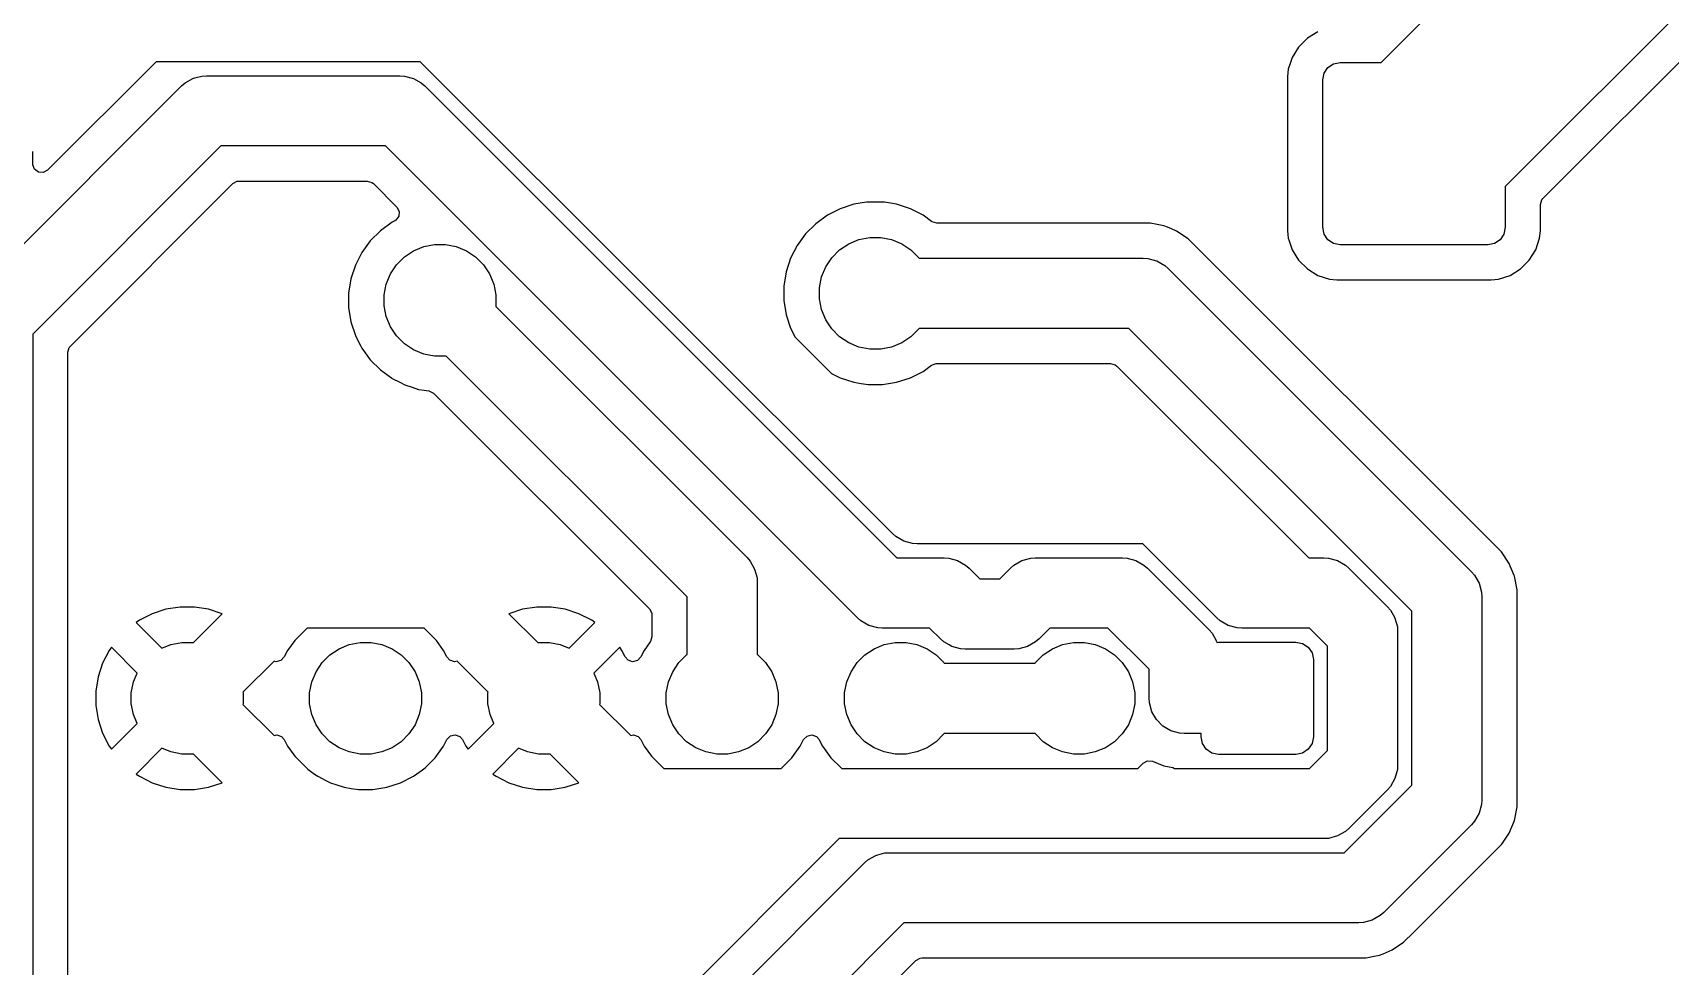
# Model space of a CAD drawing. Header units: millimetres. Extents: x 63.3 to 120.2, y -110.5 to -22.5.
# Drawn here: x 83.05 to 106.37, y -69.73 to -56.43 of the extents above; entities that cross this region are included whole.
import ezdxf

# ---------------------------------------------------------------- set-up
doc = ezdxf.new("R2010")
doc.units = ezdxf.units.MM
doc.layers.add('BLACK', color=7, linetype='CONTINUOUS')

msp = doc.modelspace()

# ---------------------------------------------------------------- linework, layer by layer
at = {"layer": 'BLACK', "linetype": 'CONTINUOUS'}
for p, q in [((102.254734, -56.85), (108.3, -50.804733)), ((110.433883, -52.206384), (104.0225, -58.617766)), ((104.559313, -58.788766), (110.86892, -52.479161)), ((101.353163, -56.415187), (101.203842, -56.507289)), ((101.079789, -56.631342), (100.987687, -56.780663)), ((101.203842, -56.507289), (101.079789, -56.631342)), ((84.808021, -56.84), (83.261681, -58.386341)), ((88.56995, -56.84), (84.808021, -56.84)), ((95.293502, -63.563553), (88.56995, -56.84)), ((100.959849, -56.86467), (100.932501, -56.947203)), ((100.987685, -56.780668), (100.959849, -56.86467)), ((100.987687, -56.780663), (100.987685, -56.780668)), ((101.495723, -56.923223), (101.576829, -56.86903)), ((101.576829, -56.86903), (101.6725, -56.85)), ((101.6725, -56.85), (102.254734, -56.85)), ((85.218563, -57.143323), (85.331602, -57.07806)), ((85.331602, -57.07806), (85.358245, -57.07092)), ((85.358245, -57.07092), (85.457681, -57.044277)), ((85.457681, -57.044277), (85.457696, -57.044277)), ((85.457696, -57.044277), (85.522944, -57.04)), ((85.522944, -57.04), (88.28, -57.04)), ((88.28, -57.04), (88.345248, -57.044277)), ((88.345248, -57.044277), (88.345263, -57.044277)), ((88.345263, -57.044277), (88.471342, -57.07806)), ((88.471342, -57.07806), (88.584381, -57.143323)), ((100.9325, -56.947204), (100.922, -57.049983)), ((100.922, -57.049983), (100.922, -59.250001)), ((100.932501, -56.947204), (100.9325, -56.947204)), ((100.932501, -56.947203), (100.932501, -56.947204)), ((101.4225, -57.1), (101.44153, -57.004329)), ((101.4225, -59.2), (101.4225, -57.1)), ((101.44153, -57.004329), (101.495723, -56.923223)), ((82.196447, -60.159391), (85.169391, -57.186446)), ((85.169391, -57.186446), (85.218547, -57.143338)), ((85.218547, -57.143338), (85.218563, -57.143323)), ((88.584381, -57.143323), (88.584396, -57.143338)), ((88.584396, -57.143338), (88.633553, -57.186447)), ((88.633553, -57.186447), (95.357107, -63.91)), ((85.730051, -58.04), (83.05, -60.72005)), ((88.072894, -58.04), (85.730051, -58.04)), ((94.796446, -64.763553), (88.072894, -58.04)), ((83.05, -58.122028), (83.049999, -58.122014)), ((83.05, -58.29866), (83.05, -58.122028)), ((83.050316, -58.307506), (83.05, -58.29866)), ((83.074733, -58.37297), (83.050316, -58.307506)), ((83.130666, -58.414842), (83.074733, -58.37297)), ((83.200358, -58.419826), (83.130666, -58.414842)), ((83.261681, -58.386341), (83.200358, -58.419826)), ((83.586819, -60.891045), (85.901046, -58.576819)), ((85.901046, -58.576819), (85.962369, -58.543334)), ((85.962369, -58.543334), (85.988727, -58.5405)), ((85.988727, -58.5405), (87.814218, -58.5405)), ((87.814218, -58.5405), (87.881257, -58.560185)), ((87.881257, -58.560185), (87.901899, -58.576819)), ((87.901899, -58.576819), (88.236112, -58.911032)), ((104.0225, -58.617766), (104.0225, -59.2)), ((88.236112, -58.911032), (88.269597, -58.972355)), ((88.269597, -58.972355), (88.264613, -59.042047)), ((94.550776, -58.934781), (94.368386, -59.027715)), ((94.745465, -58.871522), (94.550776, -58.934781)), ((94.923329, -58.843351), (94.745465, -58.871522)), ((94.947648, -58.8395), (94.923329, -58.843351)), ((95.152352, -58.8395), (94.947648, -58.8395)), ((95.179995, -58.843878), (95.152352, -58.8395)), ((95.354534, -58.871522), (95.179995, -58.843878)), ((95.549223, -58.934781), (95.354534, -58.871522)), ((95.674653, -58.998691), (95.549223, -58.934781)), ((95.73161, -59.027713), (95.674653, -58.998691)), ((104.522999, -58.876441), (104.542683, -58.809403)), ((104.523, -59.250009), (104.522999, -58.876441)), ((104.542683, -58.809403), (104.559313, -58.788766)), ((88.168386, -59.127714), (88.002786, -59.248028)), ((88.204728, -59.109197), (88.168386, -59.127714)), ((88.222741, -59.09798), (88.204728, -59.109197)), ((88.264613, -59.042047), (88.222741, -59.09798)), ((94.202786, -59.148028), (94.058028, -59.292786)), ((94.368386, -59.027715), (94.202786, -59.148028)), ((95.731612, -59.027714), (95.73161, -59.027713)), ((95.731613, -59.027715), (95.731612, -59.027714)), ((95.852877, -59.115818), (95.731613, -59.027715)), ((95.858723, -59.119815), (95.852877, -59.115818)), ((95.925762, -59.1395), (95.858723, -59.119815)), ((98.966027, -59.1395), (95.925762, -59.1395)), ((98.96603, -59.1395), (98.966027, -59.1395)), ((99.062674, -59.158724), (98.96603, -59.1395)), ((99.159314, -59.177946), (99.062674, -59.158724)), ((99.159318, -59.177948), (99.159314, -59.177946)), ((99.159322, -59.177949), (99.159318, -59.177948)), ((99.212651, -59.200038), (99.159322, -59.177949)), ((99.268801, -59.223296), (99.212651, -59.200038)), ((99.341397, -59.253366), (99.268801, -59.223296)), ((101.44153, -59.295671), (101.4225, -59.2)), ((104.0225, -59.2), (104.00347, -59.295671)), ((87.858028, -59.392786), (87.737715, -59.558386)), ((88.002786, -59.248028), (87.858028, -59.392786)), ((88.617772, -59.474448), (88.771586, -59.443852)), ((88.771586, -59.443852), (88.928414, -59.443852)), ((88.928414, -59.443852), (89.082228, -59.474448)), ((93.937715, -59.458386), (93.844781, -59.640776)), ((94.058028, -59.292786), (93.937715, -59.458386)), ((94.542485, -59.521592), (94.672883, -59.434463)), ((94.672883, -59.434463), (94.817772, -59.374448)), ((94.817772, -59.374448), (94.971586, -59.343852)), ((94.971586, -59.343852), (95.128414, -59.343852)), ((95.128414, -59.343852), (95.282228, -59.374448)), ((95.282228, -59.374448), (95.427117, -59.434463)), ((95.427117, -59.434463), (95.557515, -59.521592)), ((99.341406, -59.253371), (99.341397, -59.253366)), ((99.505267, -59.36286), (99.341406, -59.253371)), ((99.505271, -59.362863), (99.505267, -59.36286)), ((99.648945, -59.506537), (99.505271, -59.362863)), ((100.922, -59.250001), (100.922001, -59.250018)), ((100.922001, -59.250018), (100.9325, -59.352796)), ((100.9325, -59.352796), (100.932501, -59.352799)), ((100.932501, -59.352799), (100.94575, -59.392781)), ((100.94575, -59.392781), (100.987686, -59.519334)), ((101.495723, -59.376777), (101.44153, -59.295671)), ((101.576829, -59.43097), (101.495723, -59.376777)), ((101.6725, -59.45), (101.576829, -59.43097)), ((103.7725, -59.45), (101.6725, -59.45)), ((103.868171, -59.43097), (103.7725, -59.45)), ((103.949277, -59.376777), (103.868171, -59.43097)), ((104.00347, -59.295671), (103.949277, -59.376777)), ((104.457314, -59.519334), (104.512499, -59.352797)), ((104.512499, -59.352797), (104.523, -59.250009)), ((87.737715, -59.558386), (87.644781, -59.740776)), ((88.231592, -59.732485), (88.342485, -59.621592)), ((88.342485, -59.621592), (88.472883, -59.534463)), ((88.472883, -59.534463), (88.617772, -59.474448)), ((89.082228, -59.474448), (89.227117, -59.534463)), ((89.227117, -59.534463), (89.357515, -59.621592)), ((89.357515, -59.621592), (89.468408, -59.732485)), ((93.844781, -59.640776), (93.781522, -59.835465)), ((94.344463, -59.762883), (94.431592, -59.632485)), ((94.431592, -59.632485), (94.542485, -59.521592)), ((95.557515, -59.521592), (95.668408, -59.632485)), ((95.668408, -59.632485), (95.673429, -59.64)), ((95.673429, -59.64), (98.867486, -59.64)), ((98.867486, -59.64), (98.932734, -59.644277)), ((98.932734, -59.644277), (98.932749, -59.644277)), ((98.932749, -59.644277), (99.055906, -59.677277)), ((99.055906, -59.677277), (99.058828, -59.67806)), ((99.058828, -59.67806), (99.171867, -59.743323)), ((99.648965, -59.506559), (99.648945, -59.506537)), ((103.824655, -63.682249), (99.648965, -59.506559)), ((100.987686, -59.519334), (101.079788, -59.668656)), ((101.079788, -59.668656), (101.203844, -59.792712)), ((104.241156, -59.792712), (104.365212, -59.668656)), ((104.365212, -59.668656), (104.457314, -59.519334)), ((87.581522, -59.935465), (87.5495, -60.137648)), ((87.644781, -59.740776), (87.581522, -59.935465)), ((88.084448, -60.007772), (88.144463, -59.862883)), ((88.144463, -59.862883), (88.231592, -59.732485)), ((89.468408, -59.732485), (89.555537, -59.862883)), ((89.555537, -59.862883), (89.615552, -60.007772)), ((93.781522, -59.835465), (93.7495, -60.037648)), ((94.253852, -60.061586), (94.284448, -59.907772)), ((94.284448, -59.907772), (94.344463, -59.762883)), ((99.171867, -59.743323), (99.171882, -59.743338)), ((99.171882, -59.743338), (99.221039, -59.786447)), ((99.221039, -59.786447), (103.543553, -64.108961)), ((101.203844, -59.792712), (101.353166, -59.884814)), ((101.353166, -59.884814), (101.519703, -59.939999)), ((103.925297, -59.939999), (104.091834, -59.884814)), ((104.091834, -59.884814), (104.241156, -59.792712)), ((87.5495, -60.137648), (87.5495, -60.342351)), ((88.053852, -60.161586), (88.084448, -60.007772)), ((88.053852, -60.318414), (88.053852, -60.161586)), ((89.615552, -60.007772), (89.646148, -60.161586)), ((89.646148, -60.161586), (89.646148, -60.318414)), ((93.7495, -60.037648), (93.7495, -60.24235)), ((94.253852, -60.218414), (94.253852, -60.061586)), ((101.519703, -59.939999), (101.622491, -59.9505)), ((101.622491, -59.9505), (103.822508, -59.950499)), ((103.822508, -59.950499), (103.925297, -59.939999)), ((87.5495, -60.342351), (87.581522, -60.544534)), ((88.084448, -60.472228), (88.053852, -60.318414)), ((89.646148, -60.318414), (89.644384, -60.327278)), ((89.644384, -60.327278), (93.223554, -63.906447)), ((93.7495, -60.24235), (93.781522, -60.444534)), ((94.284448, -60.372228), (94.253852, -60.218414)), ((94.344463, -60.517117), (94.284448, -60.372228)), ((87.581522, -60.544534), (87.644781, -60.739223)), ((88.144463, -60.617117), (88.084448, -60.472228)), ((88.231592, -60.747515), (88.144463, -60.617117)), ((93.781522, -60.444534), (93.844781, -60.639223)), ((94.431592, -60.647515), (94.344463, -60.517117)), ((83.05, -60.72005), (83.05, -72.744215)), ((87.644781, -60.739223), (87.68676, -60.82161)), ((87.68676, -60.82161), (87.722139, -60.891045)), ((88.342485, -60.858408), (88.231592, -60.747515)), ((88.472883, -60.945537), (88.342485, -60.858408)), ((93.844781, -60.639223), (93.908563, -60.7644)), ((93.908563, -60.7644), (94.425599, -61.281437)), ((94.542485, -60.758408), (94.431592, -60.647515)), ((94.672883, -60.845537), (94.542485, -60.758408)), ((94.817772, -60.905552), (94.672883, -60.845537)), ((95.427117, -60.845537), (95.282228, -60.905552)), ((95.557515, -60.758408), (95.427117, -60.845537)), ((95.668408, -60.647515), (95.557515, -60.758408)), ((95.673429, -60.64), (95.668408, -60.647515)), ((98.66038, -60.64), (95.673429, -60.64)), ((102.69, -64.66962), (98.66038, -60.64)), ((83.5505, -60.978726), (83.570185, -60.911687)), ((83.5505, -72.485539), (83.5505, -60.978726)), ((83.570185, -60.911687), (83.586819, -60.891045)), ((87.722139, -60.891045), (87.737715, -60.921613)), ((87.737715, -60.921613), (87.858028, -61.087213)), ((87.858028, -61.087213), (88.002786, -61.231971)), ((88.617772, -61.005552), (88.472883, -60.945537)), ((88.771586, -61.036148), (88.617772, -61.005552)), ((88.928414, -61.036148), (88.771586, -61.036148)), ((88.937278, -61.034384), (88.928414, -61.036148)), ((92.37, -64.467106), (88.937278, -61.034384)), ((94.971586, -60.936148), (94.817772, -60.905552)), ((95.128414, -60.936148), (94.971586, -60.936148)), ((95.282228, -60.905552), (95.128414, -60.936148)), ((88.002786, -61.231971), (88.157749, -61.344556)), ((94.425599, -61.281437), (94.484607, -61.311503)), ((94.484607, -61.311503), (94.550776, -61.345218)), ((95.549219, -61.34522), (95.73161, -61.252287)), ((95.73161, -61.252287), (95.852877, -61.164181)), ((95.852877, -61.164181), (95.918683, -61.140702)), ((95.918683, -61.140702), (95.925762, -61.1405)), ((95.925762, -61.1405), (98.401704, -61.1405)), ((98.401704, -61.1405), (98.468743, -61.160185)), ((98.468743, -61.160185), (98.489385, -61.176819)), ((98.489385, -61.176819), (101.222566, -63.91)), ((88.157749, -61.344556), (88.16839, -61.352287)), ((88.16839, -61.352287), (88.278669, -61.408477)), ((88.278669, -61.408477), (88.350776, -61.445218)), ((88.350776, -61.445218), (88.350778, -61.445218)), ((88.350778, -61.445218), (88.350781, -61.44522)), ((88.350781, -61.44522), (88.455137, -61.479127)), ((88.455137, -61.479127), (88.545465, -61.508477)), ((88.545465, -61.508477), (88.622966, -61.520751)), ((88.622966, -61.520751), (88.693513, -61.531925)), ((88.693513, -61.531925), (88.756648, -61.561854)), ((88.756648, -61.561854), (88.761797, -61.566717)), ((88.761797, -61.566717), (91.833181, -64.638101)), ((94.550776, -61.345218), (94.550778, -61.345218)), ((94.550778, -61.345218), (94.550781, -61.34522)), ((94.550781, -61.34522), (94.655137, -61.379127)), ((94.655137, -61.379127), (94.745465, -61.408477)), ((94.745465, -61.408477), (94.846557, -61.424488)), ((94.846557, -61.424488), (94.947648, -61.4405)), ((94.947648, -61.4405), (94.947649, -61.4405)), ((94.947649, -61.4405), (95.152351, -61.4405)), ((95.152351, -61.4405), (95.152352, -61.4405)), ((95.152352, -61.4405), (95.354534, -61.408477)), ((95.354534, -61.408477), (95.549219, -61.34522)), ((95.342666, -63.606668), (95.293502, -63.563553)), ((95.342675, -63.606677), (95.342666, -63.606668)), ((95.455714, -63.67194), (95.342675, -63.606677)), ((95.581793, -63.705723), (95.455714, -63.67194)), ((95.581808, -63.705723), (95.581793, -63.705723)), ((95.647056, -63.71), (95.581808, -63.705723)), ((98.861271, -63.71), (95.647056, -63.71)), ((99.914823, -64.763553), (98.861271, -63.71)), ((103.824686, -63.682278), (103.824655, -63.682249)), ((103.967139, -63.824731), (103.824686, -63.682278)), ((104.076628, -63.988594), (103.967139, -63.824731)), ((93.223554, -63.906447), (93.266669, -63.955611)), ((93.266669, -63.955611), (93.266677, -63.955619)), ((93.266677, -63.955619), (93.33194, -64.068658)), ((93.33194, -64.068658), (93.33194, -64.068659)), ((93.33194, -64.068659), (93.365723, -64.194737)), ((95.357107, -63.91), (96.031321, -63.91)), ((96.031321, -63.91), (96.096569, -63.914277)), ((96.096569, -63.914277), (96.096584, -63.914277)), ((96.096584, -63.914277), (96.222663, -63.94806)), ((96.222663, -63.94806), (96.335702, -64.013323)), ((96.335702, -64.013323), (96.335717, -64.013338)), ((96.335717, -64.013338), (96.384874, -64.056447)), ((96.384874, -64.056447), (96.538427, -64.21)), ((96.821573, -64.21), (96.975126, -64.056447)), ((96.975126, -64.056447), (97.024289, -64.013331)), ((97.024289, -64.013331), (97.024298, -64.013323)), ((97.024298, -64.013323), (97.137337, -63.94806)), ((97.137337, -63.94806), (97.263416, -63.914277)), ((97.263416, -63.914277), (97.263431, -63.914277)), ((97.263431, -63.914277), (97.328679, -63.91)), ((97.328679, -63.91), (98.571321, -63.91)), ((98.571321, -63.91), (98.636569, -63.914277)), ((98.636569, -63.914277), (98.636584, -63.914277)), ((98.636584, -63.914277), (98.762663, -63.94806)), ((98.762663, -63.94806), (98.875702, -64.013323)), ((98.875702, -64.013323), (98.875717, -64.013338)), ((98.875717, -64.013338), (98.924874, -64.056447)), ((98.924874, -64.056447), (99.803554, -64.935126)), ((101.222566, -63.91), (101.44043, -63.91)), ((101.44043, -63.91), (101.505678, -63.914277)), ((101.505678, -63.914277), (101.505693, -63.914277)), ((101.505693, -63.914277), (101.631772, -63.94806)), ((101.631772, -63.94806), (101.744811, -64.013323)), ((101.744811, -64.013323), (101.744826, -64.013338)), ((101.744826, -64.013338), (101.793983, -64.056447)), ((101.793983, -64.056447), (102.343553, -64.606016)), ((103.543553, -64.108961), (103.586661, -64.158117)), ((104.076632, -63.9886), (104.076628, -63.988594)), ((104.076633, -63.988602), (104.076632, -63.9886)), ((104.076635, -63.988606), (104.076633, -63.988602)), ((104.092833, -64.027713), (104.076635, -63.988606)), ((104.111267, -64.072218), (104.092833, -64.027713)), ((104.148232, -64.16146), (104.111267, -64.072218)), ((93.365723, -64.194737), (93.365723, -64.194752)), ((93.365723, -64.194752), (93.37, -64.26)), ((93.37, -64.26), (93.37, -65.28657)), ((96.538427, -64.21), (96.821573, -64.21)), ((103.586661, -64.158117), (103.586677, -64.158133)), ((103.586677, -64.158133), (103.638596, -64.24806)), ((103.638596, -64.24806), (103.65194, -64.271172)), ((103.65194, -64.271172), (103.685723, -64.397251)), ((104.152051, -64.170679), (104.148232, -64.16146)), ((104.152052, -64.170688), (104.152051, -64.170679)), ((104.152053, -64.170689), (104.152052, -64.170688)), ((104.190499, -64.363968), (104.152053, -64.170689)), ((104.1905, -64.36397), (104.190499, -64.363968)), ((104.1905, -64.363973), (104.1905, -64.36397)), ((104.1905, -67.456027), (104.1905, -64.363973)), ((92.37, -65.28657), (92.37, -64.467106)), ((103.685723, -64.397251), (103.685723, -64.397266)), ((103.685723, -64.397266), (103.69, -64.462514)), ((103.69, -64.462514), (103.69, -67.357486)), ((84.568644, -64.798143), (84.524077, -64.830523)), ((84.524077, -64.830523), (84.524077, -64.830524)), ((84.524077, -64.830524), (84.890655, -65.197101)), ((84.750968, -64.705244), (84.568644, -64.798143)), ((84.945582, -64.642009), (84.750968, -64.705244)), ((85.147683, -64.61), (84.945582, -64.642009)), ((85.352317, -64.61), (85.147683, -64.61)), ((85.337278, -65.115615), (85.747988, -64.704905)), ((85.554417, -64.642009), (85.352317, -64.61)), ((85.747988, -64.704905), (85.554417, -64.642009)), ((90.025582, -64.642009), (89.832011, -64.704904)), ((89.832011, -64.704904), (90.242721, -65.115615)), ((90.227683, -64.61), (90.025582, -64.642009)), ((90.432317, -64.61), (90.227683, -64.61)), ((90.634417, -64.642009), (90.432317, -64.61)), ((90.829031, -64.705244), (90.634417, -64.642009)), ((90.689344, -65.197101), (91.055922, -64.830524)), ((91.01135, -64.798141), (90.829031, -64.705244)), ((91.011359, -64.798147), (91.01135, -64.798141)), ((91.055921, -64.830523), (91.011359, -64.798147)), ((91.055922, -64.830524), (91.055921, -64.830523)), ((91.833181, -64.638101), (91.866666, -64.699424)), ((91.866666, -64.699424), (91.8695, -64.725782)), ((91.8695, -64.725782), (91.8695, -65.034237)), ((94.84561, -64.806668), (94.796446, -64.763553)), ((94.845619, -64.806677), (94.84561, -64.806668)), ((94.958658, -64.87194), (94.845619, -64.806677)), ((99.963987, -64.806668), (99.914823, -64.763553)), ((99.963996, -64.806677), (99.963987, -64.806668)), ((100.077035, -64.87194), (99.963996, -64.806677)), ((102.343553, -64.606016), (102.386668, -64.65518)), ((102.386668, -64.65518), (102.386677, -64.655189)), ((102.386677, -64.655189), (102.44472, -64.755723)), ((102.44472, -64.755723), (102.45194, -64.768228)), ((102.45194, -64.768228), (102.485723, -64.894307)), ((102.69, -67.150379), (102.69, -64.66962)), ((86.957107, -64.91), (86.781309, -65.085796)), ((88.622894, -64.91), (86.957107, -64.91)), ((88.798685, -65.085791), (88.622894, -64.91)), ((91.8695, -65.034237), (91.849815, -65.101276)), ((95.084737, -64.905723), (94.958658, -64.87194)), ((95.084752, -64.905723), (95.084737, -64.905723)), ((95.15, -64.91), (95.084752, -64.905723)), ((95.824215, -64.91), (95.15, -64.91)), ((95.977768, -65.063553), (95.824215, -64.91)), ((96.026931, -65.106668), (95.977768, -65.063553)), ((97.382232, -65.063553), (97.333075, -65.106661)), ((97.535785, -64.91), (97.382232, -65.063553)), ((98.364215, -64.91), (97.535785, -64.91)), ((98.95, -65.495785), (98.364215, -64.91)), ((99.803554, -64.935126), (99.846661, -64.984282)), ((99.846661, -64.984282), (99.846677, -64.984298)), ((99.846677, -64.984298), (99.91194, -65.097337)), ((100.203114, -64.905723), (100.077035, -64.87194)), ((100.203129, -64.905723), (100.203114, -64.905723)), ((100.268377, -64.91), (100.203129, -64.905723)), ((101.233324, -64.91), (100.268377, -64.91)), ((101.49, -65.166676), (101.233324, -64.91)), ((102.485723, -64.894307), (102.485723, -64.894322)), ((102.485723, -64.894322), (102.49, -64.95957)), ((102.49, -64.95957), (102.49, -66.86043)), ((84.138143, -65.228644), (84.045244, -65.410968)), ((84.170523, -65.184077), (84.138143, -65.228644)), ((84.170524, -65.184077), (84.170523, -65.184077)), ((84.537101, -65.550654), (84.170524, -65.184077)), ((84.890655, -65.197101), (85.017772, -65.144448)), ((85.017772, -65.144448), (85.171586, -65.113852)), ((85.171586, -65.113852), (85.328414, -65.113852)), ((85.328414, -65.113852), (85.337278, -65.115615)), ((86.677713, -65.228388), (86.630203, -65.32163)), ((86.781309, -65.085796), (86.677713, -65.228388)), ((87.171592, -65.402485), (87.282485, -65.291592)), ((87.282485, -65.291592), (87.412883, -65.204463)), ((87.412883, -65.204463), (87.557772, -65.144448)), ((87.557772, -65.144448), (87.711586, -65.113852)), ((87.711586, -65.113852), (87.868414, -65.113852)), ((87.868414, -65.113852), (88.022228, -65.144448)), ((88.022228, -65.144448), (88.167117, -65.204463)), ((88.167117, -65.204463), (88.297515, -65.291592)), ((88.297515, -65.291592), (88.408408, -65.402485)), ((88.902284, -65.228385), (88.798685, -65.085791)), ((88.902285, -65.228387), (88.902284, -65.228385)), ((88.902287, -65.22839), (88.902285, -65.228387)), ((88.902416, -65.228644), (88.902287, -65.22839)), ((88.949795, -65.32163), (88.902416, -65.228644)), ((90.242721, -65.115615), (90.251586, -65.113852)), ((90.251586, -65.113852), (90.408414, -65.113852)), ((90.408414, -65.113852), (90.562228, -65.144448)), ((90.562228, -65.144448), (90.689344, -65.197101)), ((91.409474, -65.184076), (91.042897, -65.550652)), ((91.409474, -65.184077), (91.409474, -65.184076)), ((91.441861, -65.228652), (91.409474, -65.184077)), ((91.489234, -65.321628), (91.441861, -65.228652)), ((91.757713, -65.228388), (91.710203, -65.32163)), ((91.845818, -65.107122), (91.757713, -65.228388)), ((91.849815, -65.101276), (91.845818, -65.107122)), ((92.251592, -65.402485), (92.362485, -65.291592)), ((92.362485, -65.291592), (92.37, -65.28657)), ((93.37, -65.28657), (93.377515, -65.291592)), ((93.377515, -65.291592), (93.488408, -65.402485)), ((94.791592, -65.402485), (94.902485, -65.291592)), ((94.902485, -65.291592), (95.032883, -65.204463)), ((95.032883, -65.204463), (95.177772, -65.144448)), ((95.177772, -65.144448), (95.331586, -65.113852)), ((95.331586, -65.113852), (95.488414, -65.113852)), ((95.488414, -65.113852), (95.642228, -65.144448)), ((95.642228, -65.144448), (95.787117, -65.204463)), ((95.787117, -65.204463), (95.917515, -65.291592)), ((95.917515, -65.291592), (96.028408, -65.402485)), ((96.02694, -65.106677), (96.026931, -65.106668)), ((96.103556, -65.150911), (96.02694, -65.106677)), ((96.139979, -65.17194), (96.103556, -65.150911)), ((96.266058, -65.205723), (96.139979, -65.17194)), ((96.266073, -65.205723), (96.266058, -65.205723)), ((96.331321, -65.21), (96.266073, -65.205723)), ((97.028679, -65.21), (96.331321, -65.21)), ((97.093927, -65.205723), (97.028679, -65.21)), ((97.093942, -65.205723), (97.093927, -65.205723)), ((97.220021, -65.17194), (97.093942, -65.205723)), ((97.33306, -65.106677), (97.220021, -65.17194)), ((97.331592, -65.402485), (97.442485, -65.291592)), ((97.333075, -65.106661), (97.33306, -65.106677)), ((97.442485, -65.291592), (97.572883, -65.204463)), ((97.572883, -65.204463), (97.717772, -65.144448)), ((97.717772, -65.144448), (97.871586, -65.113852)), ((97.871586, -65.113852), (98.028414, -65.113852)), ((98.028414, -65.113852), (98.182228, -65.144448)), ((98.182228, -65.144448), (98.327117, -65.204463)), ((98.327117, -65.204463), (98.457515, -65.291592)), ((98.457515, -65.291592), (98.568408, -65.402485)), ((99.91194, -65.097337), (99.916581, -65.114658)), ((99.916581, -65.114658), (99.94, -65.11)), ((99.94, -65.11), (101.04, -65.11)), ((101.04, -65.11), (101.135671, -65.12903)), ((101.135671, -65.12903), (101.216777, -65.183223)), ((101.216777, -65.183223), (101.27097, -65.264329)), ((101.27097, -65.264329), (101.29, -65.36)), ((101.49, -66.653323), (101.49, -65.166676)), ((84.045244, -65.410968), (83.982009, -65.605582)), ((86.487168, -65.379937), (86.044384, -65.822721)), ((86.514407, -65.38922), (86.487168, -65.379937)), ((86.582228, -65.372426), (86.514407, -65.38922)), ((86.630203, -65.32163), (86.582228, -65.372426)), ((87.024448, -65.677772), (87.084463, -65.532883)), ((87.084463, -65.532883), (87.171592, -65.402485)), ((88.408408, -65.402485), (88.495537, -65.532883)), ((88.495537, -65.532883), (88.555552, -65.677772)), ((88.988834, -65.366683), (88.949795, -65.32163)), ((89.054969, -65.389221), (88.988834, -65.366683)), ((89.092756, -65.379863), (89.054969, -65.389221)), ((89.535615, -65.822721), (89.092756, -65.379863)), ((91.528272, -65.366682), (91.489234, -65.321628)), ((91.594407, -65.38922), (91.528272, -65.366682)), ((91.662228, -65.372426), (91.594407, -65.38922)), ((91.710203, -65.32163), (91.662228, -65.372426)), ((92.104448, -65.677772), (92.164463, -65.532883)), ((92.164463, -65.532883), (92.251592, -65.402485)), ((93.488408, -65.402485), (93.575537, -65.532883)), ((93.575537, -65.532883), (93.635552, -65.677772)), ((94.644448, -65.677772), (94.704463, -65.532883)), ((94.704463, -65.532883), (94.791592, -65.402485)), ((96.028408, -65.402485), (96.033429, -65.41)), ((96.033429, -65.41), (97.326571, -65.41)), ((97.326571, -65.41), (97.331592, -65.402485)), ((98.568408, -65.402485), (98.655537, -65.532883)), ((98.655537, -65.532883), (98.715552, -65.677772)), ((98.95, -65.91), (98.95, -65.495785)), ((101.29, -65.36), (101.29, -66.46)), ((83.982009, -65.605582), (83.95, -65.807682)), ((84.453852, -65.831586), (84.484448, -65.677772)), ((84.484448, -65.677772), (84.537101, -65.550654)), ((86.993852, -65.831586), (87.024448, -65.677772)), ((88.555552, -65.677772), (88.586148, -65.831586)), ((91.042897, -65.550652), (91.095552, -65.677772)), ((91.095552, -65.677772), (91.126148, -65.831586)), ((92.073852, -65.831586), (92.104448, -65.677772)), ((93.635552, -65.677772), (93.666148, -65.831586)), ((94.613852, -65.831586), (94.644448, -65.677772)), ((98.715552, -65.677772), (98.746148, -65.831586)), ((83.95, -65.807682), (83.95, -66.012317)), ((84.453852, -65.988414), (84.453852, -65.831586)), ((84.484448, -66.142228), (84.453852, -65.988414)), ((86.044384, -65.822721), (86.046148, -65.831586)), ((86.046148, -65.988414), (86.044384, -65.997278)), ((86.044384, -65.997278), (86.487243, -66.440136)), ((86.046148, -65.831586), (86.046148, -65.988414)), ((86.993852, -65.988414), (86.993852, -65.831586)), ((87.024448, -66.142228), (86.993852, -65.988414)), ((88.586148, -65.988414), (88.555552, -66.142228)), ((88.586148, -65.831586), (88.586148, -65.988414)), ((89.533852, -65.831586), (89.535615, -65.822721)), ((89.533852, -65.988414), (89.533852, -65.831586)), ((89.564448, -66.142228), (89.533852, -65.988414)), ((91.126148, -65.988414), (91.124384, -65.997278)), ((91.124384, -65.997278), (91.567243, -66.440136)), ((91.126148, -65.831586), (91.126148, -65.988414)), ((92.073852, -65.988414), (92.073852, -65.831586)), ((92.104448, -66.142228), (92.073852, -65.988414)), ((93.666148, -65.988414), (93.635552, -66.142228)), ((93.666148, -65.831586), (93.666148, -65.988414)), ((94.613852, -65.988414), (94.613852, -65.831586)), ((94.644448, -66.142228), (94.613852, -65.988414)), ((98.746148, -65.988414), (98.715552, -66.142228)), ((98.746148, -65.831586), (98.746148, -65.988414)), ((98.954278, -65.975263), (98.95, -65.91)), ((98.98806, -66.101342), (98.954278, -65.975263)), ((83.95, -66.012317), (83.982009, -66.214417)), ((83.982009, -66.214417), (84.045244, -66.409031)), ((84.537101, -66.269344), (84.484448, -66.142228)), ((87.084463, -66.287117), (87.024448, -66.142228)), ((88.555552, -66.142228), (88.495537, -66.287117)), ((89.617101, -66.269344), (89.564448, -66.142228)), ((92.164463, -66.287117), (92.104448, -66.142228)), ((93.635552, -66.142228), (93.575537, -66.287117)), ((94.704463, -66.287117), (94.644448, -66.142228)), ((98.715552, -66.142228), (98.655537, -66.287117)), ((99.053323, -66.214381), (98.98806, -66.101342)), ((99.145619, -66.306677), (99.053323, -66.214381)), ((84.045244, -66.409031), (84.138141, -66.59135)), ((84.170524, -66.635922), (84.537101, -66.269344)), ((86.487243, -66.440136), (86.525028, -66.430779)), ((86.525028, -66.430779), (86.591164, -66.453316)), ((86.591164, -66.453316), (86.630203, -66.498369)), ((87.171592, -66.417515), (87.084463, -66.287117)), ((87.282485, -66.528408), (87.171592, -66.417515)), ((88.408408, -66.417515), (88.297515, -66.528408)), ((88.495537, -66.287117), (88.408408, -66.417515)), ((88.949795, -66.498369), (88.997769, -66.447573)), ((88.997769, -66.447573), (89.06559, -66.430778)), ((89.06559, -66.430778), (89.131725, -66.453315)), ((89.131725, -66.453315), (89.170765, -66.498369)), ((89.250524, -66.635922), (89.617101, -66.269344)), ((91.567243, -66.440136), (91.605028, -66.430779)), ((91.605028, -66.430779), (91.671164, -66.453316)), ((91.671164, -66.453316), (91.710203, -66.498369)), ((92.251592, -66.417515), (92.164463, -66.287117)), ((92.362485, -66.528408), (92.251592, -66.417515)), ((93.488408, -66.417515), (93.377515, -66.528408)), ((93.575537, -66.287117), (93.488408, -66.417515)), ((94.029516, -66.498917), (94.077489, -66.448123)), ((94.077489, -66.448123), (94.14531, -66.431328)), ((94.14531, -66.431328), (94.211445, -66.453865)), ((94.211445, -66.453865), (94.250483, -66.498917)), ((94.791592, -66.417515), (94.704463, -66.287117)), ((94.902485, -66.528408), (94.791592, -66.417515)), ((96.028408, -66.417515), (95.917515, -66.528408)), ((96.033429, -66.41), (96.028408, -66.417515)), ((97.326571, -66.41), (96.033429, -66.41)), ((97.331592, -66.417515), (97.326571, -66.41)), ((97.442485, -66.528408), (97.331592, -66.417515)), ((98.568408, -66.417515), (98.457515, -66.528408)), ((98.655537, -66.287117), (98.568408, -66.417515)), ((99.258658, -66.37194), (99.145619, -66.306677)), ((99.384737, -66.405722), (99.258658, -66.37194)), ((99.45, -66.41), (99.384737, -66.405722)), ((99.69, -66.41), (99.45, -66.41)), ((99.69, -66.46), (99.69, -66.41)), ((99.70903, -66.555671), (99.69, -66.46)), ((101.29, -66.46), (101.27097, -66.555671)), ((84.138141, -66.59135), (84.138147, -66.591359)), ((84.138147, -66.591359), (84.170523, -66.635921)), ((84.170523, -66.635921), (84.170524, -66.635922)), ((84.890653, -66.622897), (84.524076, -66.989474)), ((85.017772, -66.675552), (84.890653, -66.622897)), ((85.171586, -66.706148), (85.017772, -66.675552)), ((86.630203, -66.498369), (86.677713, -66.591611)), ((86.677713, -66.591611), (86.781313, -66.734206)), ((87.412883, -66.615537), (87.282485, -66.528408)), ((87.557772, -66.675552), (87.412883, -66.615537)), ((87.711586, -66.706148), (87.557772, -66.675552)), ((88.022228, -66.675552), (87.868414, -66.706148)), ((88.167117, -66.615537), (88.022228, -66.675552)), ((88.297515, -66.528408), (88.167117, -66.615537)), ((88.781971, -66.757213), (88.902286, -66.591611)), ((88.902286, -66.591611), (88.902415, -66.591359)), ((88.902415, -66.591359), (88.949795, -66.498369)), ((89.170765, -66.498369), (89.218141, -66.59135)), ((89.218141, -66.59135), (89.218147, -66.591359)), ((89.218147, -66.591359), (89.250523, -66.635921)), ((89.250523, -66.635921), (89.250524, -66.635922)), ((89.970653, -66.622897), (89.604076, -66.989474)), ((90.097772, -66.675552), (89.970653, -66.622897)), ((90.251586, -66.706148), (90.097772, -66.675552)), ((91.710203, -66.498369), (91.757713, -66.591611)), ((91.757713, -66.591611), (91.861312, -66.734205)), ((92.492883, -66.615537), (92.362485, -66.528408)), ((92.637772, -66.675552), (92.492883, -66.615537)), ((92.791586, -66.706148), (92.637772, -66.675552)), ((93.102228, -66.675552), (92.948414, -66.706148)), ((93.247117, -66.615537), (93.102228, -66.675552)), ((93.377515, -66.528408), (93.247117, -66.615537)), ((93.861971, -66.757213), (93.982284, -66.591614)), ((93.982284, -66.591614), (93.982286, -66.591611)), ((93.982286, -66.591611), (93.982287, -66.59161)), ((93.982287, -66.59161), (94.029516, -66.498917)), ((94.250483, -66.498917), (94.256139, -66.510016)), ((94.256139, -66.510016), (94.297715, -66.591614)), ((94.297715, -66.591614), (94.418028, -66.757213)), ((95.032883, -66.615537), (94.902485, -66.528408)), ((95.177772, -66.675552), (95.032883, -66.615537)), ((95.331586, -66.706148), (95.177772, -66.675552)), ((95.642228, -66.675552), (95.488414, -66.706148)), ((95.787117, -66.615537), (95.642228, -66.675552)), ((95.917515, -66.528408), (95.787117, -66.615537)), ((97.572883, -66.615537), (97.442485, -66.528408)), ((97.717772, -66.675552), (97.572883, -66.615537)), ((97.871586, -66.706148), (97.717772, -66.675552)), ((98.182228, -66.675552), (98.028414, -66.706148)), ((98.327117, -66.615537), (98.182228, -66.675552)), ((98.457515, -66.528408), (98.327117, -66.615537)), ((99.763223, -66.636777), (99.70903, -66.555671)), ((99.844329, -66.69097), (99.763223, -66.636777)), ((99.94, -66.71), (99.844329, -66.69097)), ((101.135671, -66.69097), (101.04, -66.71)), ((101.216777, -66.636777), (101.135671, -66.69097)), ((101.27097, -66.555671), (101.216777, -66.636777)), ((101.233324, -66.91), (101.49, -66.653323)), ((85.328414, -66.706148), (85.171586, -66.706148)), ((85.337278, -66.704384), (85.328414, -66.706148)), ((85.747987, -67.115094), (85.337278, -66.704384)), ((86.781313, -66.734206), (86.965792, -66.918685)), ((86.965792, -66.918685), (87.063226, -66.989474)), ((87.868414, -66.706148), (87.711586, -66.706148)), ((88.47161, -67.022287), (88.600482, -66.928657)), ((88.600482, -66.928657), (88.637213, -66.901971)), ((88.637213, -66.901971), (88.637215, -66.901968)), ((88.637215, -66.901968), (88.637219, -66.901966)), ((88.637219, -66.901966), (88.781966, -66.757219)), ((88.781966, -66.757219), (88.781968, -66.757215)), ((88.781968, -66.757215), (88.781971, -66.757213)), ((90.408414, -66.706148), (90.251586, -66.706148)), ((90.417278, -66.704384), (90.408414, -66.706148)), ((90.827987, -67.115094), (90.417278, -66.704384)), ((91.861312, -66.734205), (92.037107, -66.91)), ((92.037107, -66.91), (93.706162, -66.91)), ((92.948414, -66.706148), (92.791586, -66.706148)), ((93.706162, -66.91), (93.717213, -66.901971)), ((93.717213, -66.901971), (93.717215, -66.901968)), ((93.717215, -66.901968), (93.717219, -66.901966)), ((93.717219, -66.901966), (93.861966, -66.757219)), ((93.861966, -66.757219), (93.861968, -66.757215)), ((93.861968, -66.757215), (93.861971, -66.757213)), ((94.418028, -66.757213), (94.562786, -66.901971)), ((94.562786, -66.901971), (94.573837, -66.91)), ((94.573837, -66.91), (98.786161, -66.91)), ((95.488414, -66.706148), (95.331586, -66.706148)), ((98.028414, -66.706148), (97.871586, -66.706148)), ((98.786161, -66.91), (98.797219, -66.901966)), ((98.797219, -66.901966), (98.865505, -66.833679)), ((98.865505, -66.833679), (98.926825, -66.800196)), ((98.926825, -66.800196), (98.996517, -66.80518)), ((98.996517, -66.80518), (99.000636, -66.806801)), ((99.000636, -66.806801), (99.158165, -66.872051)), ((99.158165, -66.872051), (99.286694, -66.897617)), ((99.286694, -66.897617), (99.310368, -66.91)), ((99.310368, -66.91), (101.233324, -66.91)), ((101.04, -66.71), (99.94, -66.71)), ((102.485723, -66.925693), (102.45194, -67.051772)), ((102.49, -66.86043), (102.485723, -66.925677)), ((102.485723, -66.925677), (102.485723, -66.925693)), ((84.524076, -66.989474), (84.56865, -67.021859)), ((84.56865, -67.021859), (84.750968, -67.114755)), ((84.750968, -67.114755), (84.945582, -67.17799)), ((85.554417, -67.17799), (85.747987, -67.115094)), ((87.063226, -66.989474), (87.10839, -67.022287)), ((87.10839, -67.022287), (87.224607, -67.081503)), ((87.224607, -67.081503), (87.290776, -67.115218)), ((87.290776, -67.115218), (87.290778, -67.115218)), ((87.290778, -67.115218), (87.290781, -67.11522)), ((87.290781, -67.11522), (87.381856, -67.144812)), ((87.381856, -67.144812), (87.485465, -67.178477)), ((88.094534, -67.178477), (88.289219, -67.11522)), ((88.289219, -67.11522), (88.47161, -67.022287)), ((89.604076, -66.989474), (89.64865, -67.021859)), ((89.64865, -67.021859), (89.830968, -67.114755)), ((89.830968, -67.114755), (90.025582, -67.17799)), ((90.634417, -67.17799), (90.827987, -67.115094)), ((101.73038, -68.11), (102.69, -67.150379)), ((102.386668, -67.164819), (102.343553, -67.213984)), ((102.386677, -67.164811), (102.386668, -67.164819)), ((102.45194, -67.051772), (102.386677, -67.164811)), ((84.945582, -67.17799), (85.147683, -67.21)), ((85.147683, -67.21), (85.352317, -67.21)), ((85.352317, -67.21), (85.554417, -67.17799)), ((87.485465, -67.178477), (87.586557, -67.194488)), ((87.586557, -67.194488), (87.687648, -67.2105)), ((87.687648, -67.2105), (87.687649, -67.2105)), ((87.687649, -67.2105), (87.892351, -67.2105)), ((87.892351, -67.2105), (87.892352, -67.2105)), ((87.892352, -67.2105), (88.094534, -67.178477)), ((90.025582, -67.17799), (90.227683, -67.21)), ((90.227683, -67.21), (90.432317, -67.21)), ((90.432317, -67.21), (90.634417, -67.17799)), ((102.343553, -67.213984), (101.793983, -67.763553)), ((103.69, -67.357486), (103.685723, -67.422733)), ((103.65194, -67.548828), (103.586677, -67.661867)), ((103.685723, -67.422749), (103.65194, -67.548828)), ((103.685723, -67.422733), (103.685723, -67.422749)), ((104.152051, -67.649321), (104.1905, -67.456027)), ((101.744811, -67.806677), (101.631772, -67.87194)), ((101.744826, -67.806661), (101.744811, -67.806677)), ((101.793983, -67.763553), (101.744826, -67.806661)), ((103.543553, -67.71104), (102.291039, -68.963553)), ((103.586668, -67.661875), (103.543553, -67.71104)), ((103.586677, -67.661867), (103.586668, -67.661875)), ((103.98254, -67.972219), (104.076632, -67.8314)), ((104.076632, -67.8314), (104.152051, -67.649321)), ((94.535077, -67.91), (90.241797, -72.203281)), ((101.44043, -67.91), (94.535077, -67.91)), ((101.505678, -67.905723), (101.44043, -67.91)), ((101.505693, -67.905723), (101.505678, -67.905723)), ((101.631772, -67.87194), (101.505693, -67.905723)), ((102.724834, -69.23757), (103.967139, -67.995268)), ((103.967139, -67.995268), (103.98254, -67.972219)), ((90.417278, -72.735615), (94.896447, -68.256446)), ((94.896447, -68.256446), (94.945603, -68.213338)), ((94.945603, -68.213338), (94.945619, -68.213323)), ((94.945619, -68.213323), (95.058658, -68.14806)), ((95.058658, -68.14806), (95.085301, -68.14092)), ((95.085301, -68.14092), (95.184737, -68.114277)), ((95.184737, -68.114277), (95.184752, -68.114277)), ((95.184752, -68.114277), (95.25, -68.11)), ((95.25, -68.11), (101.73038, -68.11)), ((102.241867, -69.006677), (102.128828, -69.07194)), ((102.241882, -69.006661), (102.241867, -69.006677)), ((102.291039, -68.963553), (102.241882, -69.006661)), ((95.457107, -69.11), (91.124384, -73.442721)), ((101.937486, -69.11), (95.457107, -69.11)), ((102.002734, -69.105723), (101.937486, -69.11)), ((102.002749, -69.105723), (102.002734, -69.105723)), ((102.128828, -69.07194), (102.002749, -69.105723)), ((102.575268, -69.387139), (102.714625, -69.247782)), ((102.714625, -69.24778), (102.724833, -69.237573)), ((102.714625, -69.247782), (102.714625, -69.24778)), ((102.724833, -69.237573), (102.724834, -69.23757)), ((102.282651, -69.549961), (102.4114, -69.496632)), ((102.4114, -69.496632), (102.575268, -69.387139)), ((93.195992, -72.078926), (95.628102, -69.646819)), ((95.628102, -69.646819), (95.689425, -69.613334)), ((95.689425, -69.613334), (95.715783, -69.6105)), ((95.715783, -69.6105), (102.036028, -69.6105)), ((102.036028, -69.6105), (102.067052, -69.604328)), ((102.067052, -69.604328), (102.132674, -69.591275)), ((102.132674, -69.591275), (102.229322, -69.572051)), ((102.229322, -69.572051), (102.282651, -69.549961))]:
    msp.add_line(p, q, dxfattribs=at)

doc.saveas('drawing.dxf')
